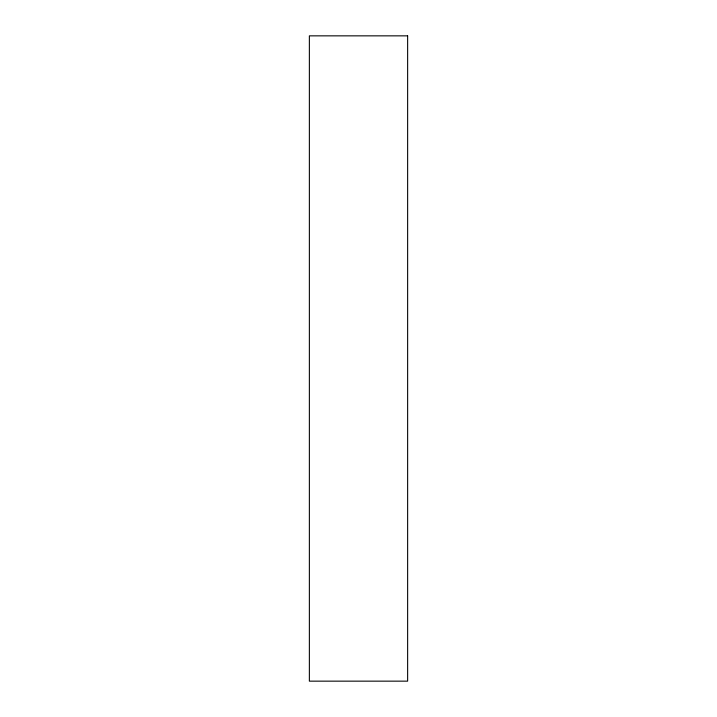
<?xml version="1.0" encoding="UTF-8"?>
<svg xmlns="http://www.w3.org/2000/svg" width="717" height="717" viewBox="0 0 717 717"><rect width="100%" height="100%" fill="white"/><g stroke="black" fill="none" stroke-linecap="round" stroke-linejoin="round"><path stroke-width="1.08" d="M407.632 35.85L309.368 35.85L309.368 681.15L407.632 681.15L407.632 35.85"/></g></svg>
